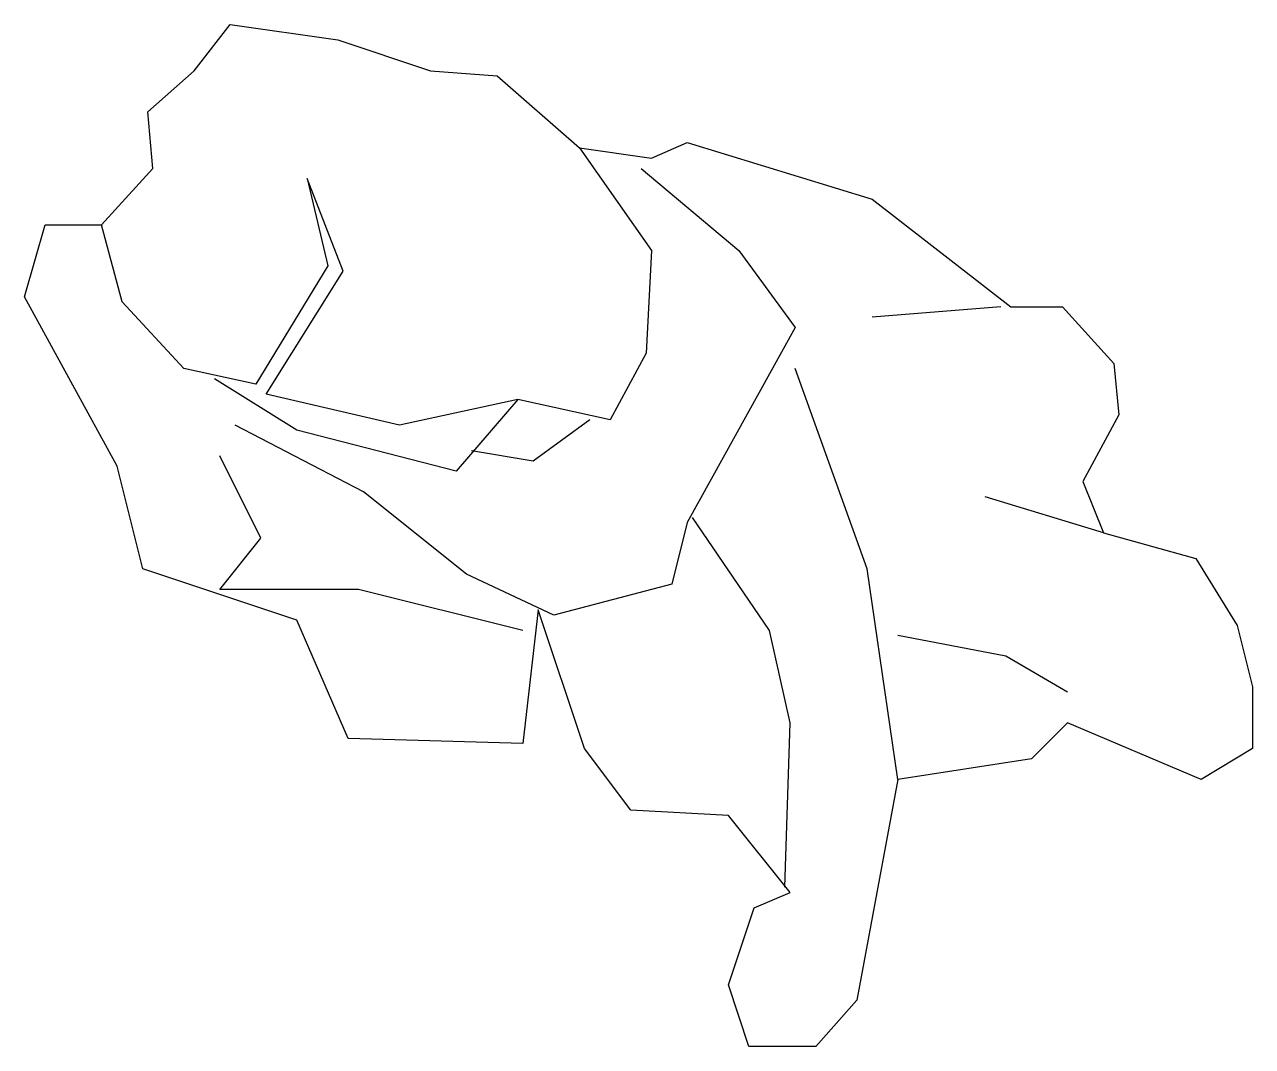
# Model space of a CAD drawing. Extents: x 236.756 to 237.466, y 212.942 to 213.534.
import ezdxf

# ---------------------------------------------------------------- set-up
doc = ezdxf.new("R2010")
doc.units = 0
doc.header["$LTSCALE"] = 0.5
doc.header["$MEASUREMENT"] = 0
doc.layers.get('0').update_dxf_attribs({"linetype": 'CONTINUOUS'})

msp = doc.modelspace()

# ---------------------------------------------------------------- linework, layer by layer
msp.add_lwpolyline([(237.07674, 213.46229), (237.11836, 213.45635), (237.13917, 213.46526), (237.24619, 213.43258), (237.32645, 213.3702), (237.35618, 213.3702), (237.38591, 213.33752), (237.38888, 213.30781), (237.36807, 213.26919), (237.37996, 213.23949), (237.43347, 213.22463), (237.45725, 213.18602), (237.46617, 213.15037), (237.46617, 213.11472), (237.43644, 213.0969), (237.35915, 213.12957), (237.33834, 213.10878), (237.26105, 213.0969), (237.23727, 212.96916), (237.21349, 212.94242), (237.17484, 212.94242), (237.16295, 212.97807), (237.17782, 213.02263), (237.19862, 213.03154), (237.16295, 213.0761), (237.10647, 213.07907), (237.07971, 213.11472), (237.05296, 213.19493), (237.04404, 213.11769), (236.94297, 213.12066), (236.91324, 213.18899), (236.82406, 213.21869), (236.80919, 213.27811), (236.75568, 213.37614), (236.76758, 213.41773), (236.80028, 213.41773), (236.83, 213.45041), (236.82703, 213.48308), (236.85378, 213.50685), (236.87459, 213.53358), (236.93702, 213.52467), (236.99053, 213.50685), (237.02918, 213.50388)], close=True)
for points in [[(237.07674, 213.46229), (237.11836, 213.40287), (237.11539, 213.34346), (237.09458, 213.30484), (237.04107, 213.31673), (236.9727, 213.30187), (236.8954, 213.3197), (236.93999, 213.39099), (236.91919, 213.44446), (236.93108, 213.39396), (236.88946, 213.32564), (236.84784, 213.33455), (236.81217, 213.37317), (236.80028, 213.41773)], [(237.11241, 213.45041), (237.1689, 213.40287), (237.2016, 213.35831), (237.13917, 213.24543), (237.13025, 213.20978), (237.06188, 213.19196), (237.01134, 213.21572), (236.95189, 213.26325), (236.87757, 213.30187)], [(237.32051, 213.3702), (237.24619, 213.36426)], [(237.26105, 213.0969), (237.24322, 213.21869), (237.2016, 213.33455)], [(237.04107, 213.31673), (237.0054, 213.27514), (236.91324, 213.2989), (236.86568, 213.32861)], [(237.08269, 213.30484), (237.04999, 213.28108), (237.01431, 213.28702)], [(237.04404, 213.18305), (236.94891, 213.20681), (236.86865, 213.20681), (236.89243, 213.23652), (236.86865, 213.28405)], [(237.37996, 213.23949), (237.31159, 213.26028)], [(237.19565, 213.03451), (237.19862, 213.12957), (237.18673, 213.18305), (237.14214, 213.2484)], [(237.35915, 213.1474), (237.32348, 213.16819), (237.26105, 213.18007)]]:
    msp.add_lwpolyline(points)

doc.saveas('drawing.dxf')
